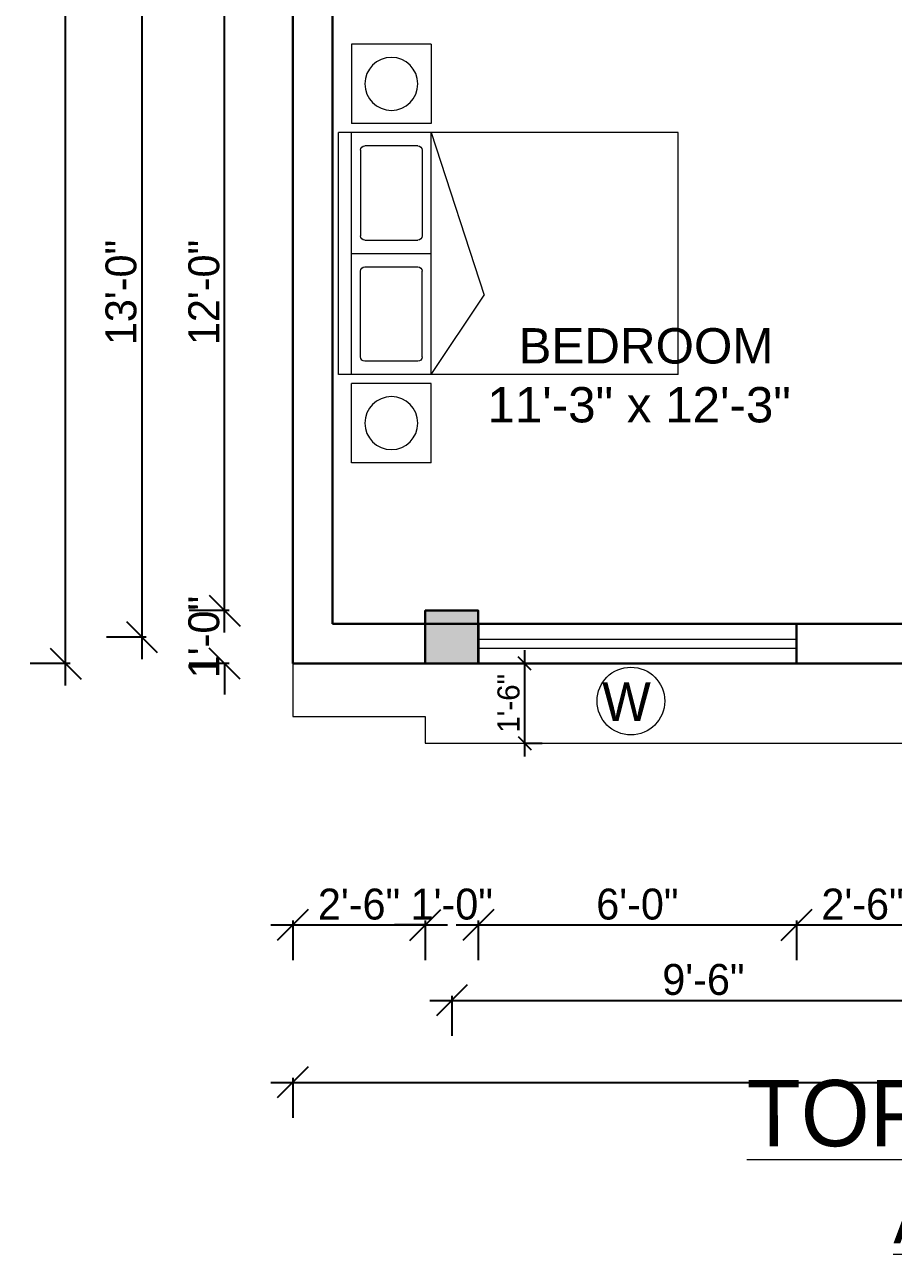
# Model space of a CAD drawing. Header units: inches. Extents: x 28835 to 36795, y -18828 to -9750.
# Drawn here: x 31262.1 to 31458.9, y -13602.8 to -13323.3 of the extents above; entities that cross this region are included whole.
import ezdxf

# ---------------------------------------------------------------- set-up
doc = ezdxf.new("R2010")
doc.units = ezdxf.units.IN
doc.header["$LTSCALE"] = 12
doc.header["$MEASUREMENT"] = 0
doc.layers.add('06. Text', color=114, linetype='Continuous')
for name, color, linetype, lineweight in [('colum', 250, 'Continuous', 30), ('dim', 85, 'Continuous', 9), ('dimention', 5, 'Continuous', 9), ('Elevation', 114, 'Continuous', 20), ('FURNI', 30, 'Continuous', 9), ('Ha2', 31, 'Continuous', 0), ('Text', 7, 'Continuous', 5), ('Wall', 1, 'Continuous', 30), ('window', 6, 'Continuous', 9)]:
    doc.layers.add(name, color=color, linetype=linetype, lineweight=lineweight)
doc.styles.add('Bijay', font='', dxfattribs={"height": 8})
doc.styles.add('KBS', font='GOTHIC.TTF')
doc.styles.add('Times', font='GOTHIC.TTF')
doc.styles.get('Bijay').set_extended_font_data('Serifa BT')
doc.dimstyles.new('D50', dxfattribs={"dimtxt": 5, "dimasz": 3, "dimexe": 4, "dimexo": 12, "dimgap": 1, "dimtad": 1, "dimdec": 0, "dimzin": 3, "dimdsep": 46, "dimlunit": 4, "dimtxsty": 'Times', "dimblk": 'OBLIQUE', "dimcen": 0, "dimdle": 3, "dimaunit": 1, "dimadec": 3, "dimazin": 0, "dimtfac": 1, "dimtdec": 0, "dimtix": 1, "dimtofl": 0, "dimtmove": 1, "dimatfit": 0, "dimldrblk": 'OBLIQUE', "dimfxl": 12, "dimfxlon": 1, "dimtolj": 1, "dimtzin": 0, "dimarcsym": 0})
doc.dimstyles.new('D75', dxfattribs={"dimtxt": 7, "dimasz": 7, "dimexe": 8, "dimexo": 24, "dimgap": 1, "dimtad": 1, "dimdec": 1, "dimzin": 3, "dimdsep": 46, "dimlunit": 4, "dimtxsty": 'Times', "dimblk": 'OBLIQUE', "dimcen": 0, "dimdle": 5, "dimaunit": 1, "dimadec": 3, "dimazin": 0, "dimtfac": 1, "dimtdec": 1, "dimtix": 1, "dimtofl": 0, "dimtmove": 1, "dimatfit": 0, "dimldrblk": 'OBLIQUE', "dimfxl": 1, "dimfxlon": 1, "dimtolj": 1, "dimtzin": 0, "dimarcsym": 0})

# ---------------------------------------------------------------- blocks, each defined once
blk = doc.blocks.new('A$C32C64459')
at = {"ltscale": 0.5}
for p, q in [((-21, 74.8), (-21, 56.8)), ((-21, 74.8), (-3, 74.8)), ((-3, 74.8), (-3, 56.8)), ((-21, 56.8), (-3, 56.8)), ((-77, 54.8), (-3, 54.8)), ((-77, 0), (-77, 54.8)), ((-21, 54.8), (-33, 18)), ((-21, 0), (-21, 54.8)), ((-3, 0), (-3, 54.8)), ((-3, 54.8), (0, 54.8)), ((0, 0), (0, 54.8)), ((-19, 50.8), (-19, 31.4)), ((-18, 51.8), (-6, 51.8)), ((-5, 50.8), (-5, 31.4)), ((-6, 30.4), (-18, 30.4)), ((-3, 27.4), (-21, 27.4)), ((-19, 4), (-19, 23.4)), ((-6, 24.4), (-18, 24.4)), ((-5, 4), (-5, 23.4)), ((-21, 0), (-33, 18)), ((-18, 3), (-6, 3)), ((-77, 0), (-3, 0)), ((-3, 0), (0, 0)), ((-21, -20), (-21, -2)), ((-21, -2), (-3, -2)), ((-3, -20), (-3, -2)), ((-21, -20), (-3, -20))]:
    blk.add_line(p, q, dxfattribs=at)
for centre in [(-12, 65.8), (-12, -11)]:
    blk.add_circle(centre, 6, dxfattribs=at)
for centre, start, end in [((-18, 50.8), 90, 180), ((-6, 50.8), 0, 90), ((-18, 31.4), 180, 270), ((-6, 31.4), 270, 0), ((-18, 23.4), 90, 180), ((-6, 23.4), 0, 90), ((-18, 4), 180, 270), ((-6, 4), 270, 0)]:
    blk.add_arc(centre, 1, start, end, dxfattribs=at)
blk = doc.blocks.new('_Oblique')
at = {"color": 0, "linetype": 'ByBlock', "lineweight": -2}
blk.add_line((-0.5, -0.5), (0.5, 0.5), dxfattribs=at)
blk = doc.blocks.new('*D759')
at = {"layer": 'Defpoints', "color": 0, "ltscale": 12, "transparency": 16777216}
for p in [(31322.86, -13467.91), (31352.88, -13467.91), (31352.88, -13527.07)]:
    blk.add_point(p, dxfattribs=at)
at = {"layer": 'dimention', "color": 0, "lineweight": -2, "ltscale": 12, "transparency": 16777216}
for p, q in [((31322.86, -13526.07), (31322.86, -13535.07)), ((31352.88, -13526.07), (31352.88, -13535.07)), ((31317.86, -13527.07), (31357.88, -13527.07))]:
    blk.add_line(p, q, dxfattribs=at)
at = {"layer": 'dimention', "color": 0, "lineweight": -2, "ltscale": 12, "transparency": 16777216, "xscale": 7, "yscale": 7, "zscale": 7, "rotation": 180}
blk.add_blockref('_Oblique', (31322.86, -13527.07), dxfattribs=at)
at = {"layer": 'dimention', "color": 0, "lineweight": -2, "ltscale": 12, "transparency": 16777216, "xscale": 7, "yscale": 7, "zscale": 7}
blk.add_blockref('_Oblique', (31352.88, -13527.07), dxfattribs=at)
at = {"layer": 'dimention', "color": 0, "ltscale": 12, "transparency": 16777216, "insert": (31337.87, -13522.4), "char_height": 7, "attachment_point": 5, "style": 'Times'}
blk.add_mtext('\\A1;2\'-6"', dxfattribs=at)
blk = doc.blocks.new('*D760')
at = {"layer": 'Defpoints', "color": 0, "ltscale": 12, "transparency": 16777216}
for p in [(31352.88, -13467.91), (31364.88, -13467.91), (31364.88, -13527.07)]:
    blk.add_point(p, dxfattribs=at)
at = {"layer": 'dimention', "color": 0, "lineweight": -2, "ltscale": 12, "transparency": 16777216}
for p, q in [((31352.88, -13526.07), (31352.88, -13535.07)), ((31364.88, -13526.07), (31364.88, -13535.07)), ((31352.88, -13527.07), (31345.88, -13527.07)), ((31364.88, -13527.07), (31371.88, -13527.07))]:
    blk.add_line(p, q, dxfattribs=at)
at = {"layer": 'dimention', "color": 0, "lineweight": -2, "ltscale": 12, "transparency": 16777216, "xscale": 7, "yscale": 7, "zscale": 7}
blk.add_blockref('_Oblique', (31352.88, -13527.07), dxfattribs=at)
at = {"layer": 'dimention', "color": 0, "lineweight": -2, "ltscale": 12, "transparency": 16777216, "xscale": 7, "yscale": 7, "zscale": 7, "rotation": 180}
blk.add_blockref('_Oblique', (31364.88, -13527.07), dxfattribs=at)
at = {"layer": 'dimention', "color": 0, "ltscale": 12, "transparency": 16777216, "insert": (31358.88, -13522.4), "char_height": 7, "attachment_point": 5, "style": 'Times'}
blk.add_mtext('\\A1;1\'-0"', dxfattribs=at)
blk = doc.blocks.new('*D761')
at = {"layer": 'Defpoints', "color": 0, "ltscale": 12, "transparency": 16777216}
for p in [(31364.88, -13467.91), (31436.96, -13467.91), (31436.96, -13527.07)]:
    blk.add_point(p, dxfattribs=at)
at = {"layer": 'dimention', "color": 0, "lineweight": -2, "ltscale": 12, "transparency": 16777216}
for p, q in [((31364.88, -13526.07), (31364.88, -13535.07)), ((31436.96, -13526.07), (31436.96, -13535.07)), ((31359.88, -13527.07), (31441.96, -13527.07))]:
    blk.add_line(p, q, dxfattribs=at)
at = {"layer": 'dimention', "color": 0, "lineweight": -2, "ltscale": 12, "transparency": 16777216, "xscale": 7, "yscale": 7, "zscale": 7, "rotation": 180}
blk.add_blockref('_Oblique', (31364.88, -13527.07), dxfattribs=at)
at = {"layer": 'dimention', "color": 0, "lineweight": -2, "ltscale": 12, "transparency": 16777216, "xscale": 7, "yscale": 7, "zscale": 7}
blk.add_blockref('_Oblique', (31436.96, -13527.07), dxfattribs=at)
at = {"layer": 'dimention', "color": 0, "ltscale": 12, "transparency": 16777216, "insert": (31400.92, -13522.4), "char_height": 7, "attachment_point": 5, "style": 'Times'}
blk.add_mtext('\\A1;6\'-0"', dxfattribs=at)
blk = doc.blocks.new('*D762')
at = {"layer": 'Defpoints', "color": 0, "ltscale": 12, "transparency": 16777216}
for p in [(31436.96, -13467.91), (31466.88, -13467.91), (31466.88, -13527.07)]:
    blk.add_point(p, dxfattribs=at)
at = {"layer": 'dimention', "color": 0, "lineweight": -2, "ltscale": 12, "transparency": 16777216}
for p, q in [((31436.96, -13526.07), (31436.96, -13535.07)), ((31466.88, -13526.07), (31466.88, -13535.07)), ((31431.96, -13527.07), (31471.88, -13527.07))]:
    blk.add_line(p, q, dxfattribs=at)
at = {"layer": 'dimention', "color": 0, "lineweight": -2, "ltscale": 12, "transparency": 16777216, "xscale": 7, "yscale": 7, "zscale": 7, "rotation": 180}
blk.add_blockref('_Oblique', (31436.96, -13527.07), dxfattribs=at)
at = {"layer": 'dimention', "color": 0, "lineweight": -2, "ltscale": 12, "transparency": 16777216, "xscale": 7, "yscale": 7, "zscale": 7}
blk.add_blockref('_Oblique', (31466.88, -13527.07), dxfattribs=at)
at = {"layer": 'dimention', "color": 0, "ltscale": 12, "transparency": 16777216, "insert": (31451.92, -13522.4), "char_height": 7, "attachment_point": 5, "style": 'Times'}
blk.add_mtext('\\A1;2\'-6"', dxfattribs=at)
blk = doc.blocks.new('*D769')
at = {"layer": 'Defpoints', "color": 0, "ltscale": 12, "transparency": 16777216}
for p in [(31358.88, -13467.91), (31472.88, -13467.91), (31472.88, -13544.14)]:
    blk.add_point(p, dxfattribs=at)
at = {"layer": 'dimention', "color": 0, "lineweight": -2, "ltscale": 12, "transparency": 16777216}
for p, q in [((31353.88, -13544.14), (31477.88, -13544.14)), ((31358.88, -13543.14), (31358.88, -13552.14)), ((31472.88, -13543.14), (31472.88, -13552.14))]:
    blk.add_line(p, q, dxfattribs=at)
at = {"layer": 'dimention', "color": 0, "lineweight": -2, "ltscale": 12, "transparency": 16777216, "xscale": 7, "yscale": 7, "zscale": 7, "rotation": 180}
blk.add_blockref('_Oblique', (31358.88, -13544.14), dxfattribs=at)
at = {"layer": 'dimention', "color": 0, "lineweight": -2, "ltscale": 12, "transparency": 16777216, "xscale": 7, "yscale": 7, "zscale": 7}
blk.add_blockref('_Oblique', (31472.88, -13544.14), dxfattribs=at)
at = {"layer": 'dimention', "color": 0, "ltscale": 12, "transparency": 16777216, "insert": (31415.88, -13539.46), "char_height": 7, "attachment_point": 5, "style": 'Times'}
blk.add_mtext('\\A1;9\'-6"', dxfattribs=at)
blk = doc.blocks.new('*D772')
at = {"layer": 'Defpoints', "color": 0, "ltscale": 12, "transparency": 16777216}
for p in [(31736.88, -13311.91), (31322.86, -13467.91), (31736.88, -13562.72)]:
    blk.add_point(p, dxfattribs=at)
at = {"layer": 'dimention', "color": 0, "lineweight": -2, "ltscale": 12, "transparency": 16777216}
for p, q in [((31322.86, -13561.72), (31322.86, -13570.72)), ((31736.88, -13561.72), (31736.88, -13570.72)), ((31317.86, -13562.72), (31741.88, -13562.72))]:
    blk.add_line(p, q, dxfattribs=at)
at = {"layer": 'dimention', "color": 0, "lineweight": -2, "ltscale": 12, "transparency": 16777216, "xscale": 7, "yscale": 7, "zscale": 7, "rotation": 180}
blk.add_blockref('_Oblique', (31322.86, -13562.72), dxfattribs=at)
at = {"layer": 'dimention', "color": 0, "lineweight": -2, "ltscale": 12, "transparency": 16777216, "xscale": 7, "yscale": 7, "zscale": 7}
blk.add_blockref('_Oblique', (31736.88, -13562.72), dxfattribs=at)
at = {"layer": 'dimention', "color": 0, "ltscale": 12, "transparency": 16777216, "insert": (31529.87, -13558.04), "char_height": 7, "attachment_point": 5, "style": 'Times'}
blk.add_mtext('\\A1;34\'-6"', dxfattribs=at)
blk = doc.blocks.new('*D773')
at = {"layer": 'Defpoints', "color": 0, "ltscale": 12, "transparency": 16777216}
for p in [(31307.42, -13455.91), (31352.88, -13455.91), (31352.88, -13467.91)]:
    blk.add_point(p, dxfattribs=at)
at = {"layer": 'dimention', "color": 0, "lineweight": -2, "ltscale": 12, "transparency": 16777216}
for p, q in [((31307.42, -13455.91), (31307.42, -13448.91)), ((31308.42, -13455.91), (31299.42, -13455.91)), ((31308.42, -13467.91), (31299.42, -13467.91)), ((31307.42, -13467.91), (31307.42, -13474.91))]:
    blk.add_line(p, q, dxfattribs=at)
at = {"layer": 'dimention', "color": 0, "lineweight": -2, "ltscale": 12, "transparency": 16777216, "xscale": 7, "yscale": 7, "zscale": 7}
for p, rotation in [((31307.42, -13455.91), 270), ((31307.42, -13467.91), 90)]:
    blk.add_blockref('_Oblique', p, dxfattribs=dict(at, rotation=rotation))
at = {"layer": 'dimention', "color": 0, "ltscale": 12, "transparency": 16777216, "insert": (31302.75, -13461.91), "char_height": 7, "attachment_point": 5, "rotation": 90, "style": 'Times'}
blk.add_mtext('\\A1;1\'-0"', dxfattribs=at)
blk = doc.blocks.new('*D774')
at = {"layer": 'Defpoints', "color": 0, "ltscale": 12, "transparency": 16777216}
for p in [(31307.42, -13311.91), (31352.88, -13311.91), (31352.88, -13455.91)]:
    blk.add_point(p, dxfattribs=at)
at = {"layer": 'dimention', "color": 0, "lineweight": -2, "ltscale": 12, "transparency": 16777216}
for p, q in [((31307.42, -13460.91), (31307.42, -13306.91)), ((31308.42, -13311.91), (31299.42, -13311.91)), ((31308.42, -13455.91), (31299.42, -13455.91))]:
    blk.add_line(p, q, dxfattribs=at)
at = {"layer": 'dimention', "color": 0, "lineweight": -2, "ltscale": 12, "transparency": 16777216, "xscale": 7, "yscale": 7, "zscale": 7}
for p, rotation in [((31307.42, -13311.91), 90), ((31307.42, -13455.91), 270)]:
    blk.add_blockref('_Oblique', p, dxfattribs=dict(at, rotation=rotation))
at = {"layer": 'dimention', "color": 0, "ltscale": 12, "transparency": 16777216, "insert": (31302.75, -13383.91), "char_height": 7, "attachment_point": 5, "rotation": 90, "style": 'Times'}
blk.add_mtext('\\A1;12\'-0"', dxfattribs=at)
blk = doc.blocks.new('*D781')
at = {"layer": 'Defpoints', "color": 0, "ltscale": 12, "transparency": 16777216}
for p in [(31352.88, -13305.91), (31288.66, -13461.91), (31352.88, -13461.91)]:
    blk.add_point(p, dxfattribs=at)
at = {"layer": 'dimention', "color": 0, "lineweight": -2, "ltscale": 12, "transparency": 16777216}
for p, q in [((31288.66, -13300.91), (31288.66, -13466.91)), ((31289.66, -13305.91), (31280.66, -13305.91)), ((31289.66, -13461.91), (31280.66, -13461.91))]:
    blk.add_line(p, q, dxfattribs=at)
at = {"layer": 'dimention', "color": 0, "lineweight": -2, "ltscale": 12, "transparency": 16777216, "xscale": 7, "yscale": 7, "zscale": 7}
for p, rotation in [((31288.66, -13305.91), 90), ((31288.66, -13461.91), 270)]:
    blk.add_blockref('_Oblique', p, dxfattribs=dict(at, rotation=rotation))
at = {"layer": 'dimention', "color": 0, "ltscale": 12, "transparency": 16777216, "insert": (31283.98, -13383.91), "char_height": 7, "attachment_point": 5, "rotation": 90, "style": 'Times'}
blk.add_mtext('\\A1;13\'-0"', dxfattribs=at)
blk = doc.blocks.new('*D782')
at = {"layer": 'Defpoints', "color": 0, "ltscale": 12, "transparency": 16777216}
for p in [(31271.4, -13122.91), (31352.88, -13122.91), (31352.88, -13467.91)]:
    blk.add_point(p, dxfattribs=at)
at = {"layer": 'dimention', "color": 0, "lineweight": -2, "ltscale": 12, "transparency": 16777216}
for p, q in [((31271.4, -13472.91), (31271.4, -13117.91)), ((31272.4, -13122.91), (31263.4, -13122.91)), ((31272.4, -13467.91), (31263.4, -13467.91))]:
    blk.add_line(p, q, dxfattribs=at)
at = {"layer": 'dimention', "color": 0, "lineweight": -2, "ltscale": 12, "transparency": 16777216, "xscale": 7, "yscale": 7, "zscale": 7}
for p, rotation in [((31271.4, -13122.91), 90), ((31271.4, -13467.91), 270)]:
    blk.add_blockref('_Oblique', p, dxfattribs=dict(at, rotation=rotation))
at = {"layer": 'dimention', "color": 0, "ltscale": 12, "transparency": 16777216, "insert": (31266.72, -13295.41), "char_height": 7, "attachment_point": 5, "rotation": 90, "style": 'Times'}
blk.add_mtext('\\A1;28\'-9"', dxfattribs=at)
blk = doc.blocks.new('*D810')
at = {"layer": 'Defpoints', "color": 0, "ltscale": 12, "transparency": 16777216}
for p in [(31364.96, -13467.91), (31364.96, -13485.91), (31375.38, -13485.91)]:
    blk.add_point(p, dxfattribs=at)
at = {"layer": 'dim', "color": 0, "lineweight": -2, "ltscale": 12, "transparency": 16777216}
for p, q in [((31375.38, -13464.91), (31375.38, -13488.91)), ((31375.38, -13467.91), (31379.38, -13467.91)), ((31375.38, -13485.91), (31379.38, -13485.91))]:
    blk.add_line(p, q, dxfattribs=at)
at = {"layer": 'dim', "color": 0, "lineweight": -2, "ltscale": 12, "transparency": 16777216, "xscale": 3, "yscale": 3, "zscale": 3}
for p, rotation in [((31375.38, -13467.91), 90), ((31375.38, -13485.91), 270)]:
    blk.add_blockref('_Oblique', p, dxfattribs=dict(at, rotation=rotation))
at = {"layer": 'dim', "color": 0, "ltscale": 12, "transparency": 16777216, "insert": (31371.75, -13476.91), "char_height": 5, "attachment_point": 5, "rotation": 90, "style": 'Times'}
blk.add_mtext('\\A1;1\'-6"', dxfattribs=at)

msp = doc.modelspace()

# ---------------------------------------------------------------- hatches: boundary and pattern name
at = {"layer": 'Ha2'}
msp.add_hatch(color=256, dxfattribs=at).paths.add_polyline_path([(31364.88, -13467.91), (31364.88, -13455.91), (31352.88, -13455.91), (31352.88, -13467.91)])

# ---------------------------------------------------------------- linework, layer by layer
at = {"layer": 'colum'}
msp.add_lwpolyline([(31364.88, -13467.91), (31364.88, -13455.91), (31352.88, -13455.91), (31352.88, -13467.91)], close=True, dxfattribs=at)
at = {"layer": 'Elevation', "flags": 128}
for points in [[(31322.86, -13241.41), (31322.86, -13467.91)], [(31322.86, -13467.91), (31322.86, -13479.91), (31352.88, -13479.91), (31352.88, -13485.91), (31595.88, -13485.91)]]:
    msp.add_lwpolyline(points, dxfattribs=at)
at = {"layer": 'Text'}
msp.add_circle((31399.44, -13476.4), 7.67, dxfattribs=at)
at = {"layer": 'Wall'}
for p, q in [((31322.86, -13467.91), (31322.86, -13241.41)), ((31331.86, -13458.91), (31331.86, -13241.41)), ((31466.88, -13458.91), (31331.86, -13458.91)), ((31478.88, -13467.91), (31322.86, -13467.91))]:
    msp.add_line(p, q, dxfattribs=at)
at = {"layer": 'Wall', "ltscale": 12}
for p, q in [((31364.96, -13458.91), (31364.96, -13467.91)), ((31436.96, -13458.91), (31436.96, -13467.91))]:
    msp.add_line(p, q, dxfattribs=at)
at = {"layer": 'window', "ltscale": 12}
for p, q in [((31364.96, -13462.41), (31436.96, -13462.41)), ((31364.96, -13464.41), (31436.96, -13464.41))]:
    msp.add_line(p, q, dxfattribs=at)

# ---------------------------------------------------------------- block references
at = {"layer": 'FURNI', "ltscale": 0.5, "xscale": -1}
msp.add_blockref('A$C32C64459', (31333.19, -13402.49), dxfattribs=at)

# ---------------------------------------------------------------- texts
at = {"layer": '06. Text', "ltscale": 0.3, "insert": (31401.31, -13402.71), "char_height": 8, "width": 105.1644, "attachment_point": 5, "style": 'Bijay'}
msp.add_mtext('{\\fArial|b0|i0|c0|p34; BEDROOM\\P11\'-3" x 12\'-3"}', dxfattribs=at)
at = {"layer": 'Text', "insert": (31403.97, -13476.5), "char_height": 8.75, "attachment_point": 6, "style": 'KBS'}
msp.add_mtext('W', dxfattribs=at)
at = {"layer": 'Text', "insert": (31512.62, -13582.46), "char_height": 15, "attachment_point": 5, "rotation": 0.0224}
msp.add_mtext('{\\fCentury Gothic|b0|i0|c0|p34;\\LTOP FLOOR PLAN\\P\\H0.8x;Area=701 Sq.ft}', dxfattribs=at)

# ---------------------------------------------------------------- dimensions: what is measured, and where the dimension line sits
at = {"layer": 'dim', "ltscale": 12}
dim = msp.add_linear_dim(base=(31375.38, -13485.91), p1=(31364.96, -13467.91), p2=(31364.96, -13485.91), angle=90, dimstyle='D50', dxfattribs=at)
dim.commit()
dim.dimension.update_dxf_attribs({"geometry": '*D810', "text_midpoint": (31371.75, -13476.91)})
at = {"layer": 'dimention', "ltscale": 12}
for base, p1, p2, picture, middle in [((31271.4, -13122.91), (31352.88, -13467.91), (31352.88, -13122.91), '*D782', (31266.72, -13295.41)), ((31288.66, -13461.91), (31352.88, -13305.91), (31352.88, -13461.91), '*D781', (31283.98, -13383.91)), ((31307.42, -13311.91), (31352.88, -13455.91), (31352.88, -13311.91), '*D774', (31302.75, -13383.91)), ((31307.42, -13455.91), (31352.88, -13467.91), (31352.88, -13455.91), '*D773', (31302.75, -13461.91))]:
    dim = msp.add_linear_dim(base=base, p1=p1, p2=p2, angle=90, dimstyle='D75', dxfattribs=at)
    dim.commit()
    dim.dimension.update_dxf_attribs({"geometry": picture, "text_midpoint": middle})
for base, p1, p2, picture, middle in [((31736.88, -13562.72), (31322.86, -13467.91), (31736.88, -13311.91), '*D772', (31529.87, -13558.04)), ((31352.88, -13527.07), (31322.86, -13467.91), (31352.88, -13467.91), '*D759', (31337.87, -13522.4)), ((31364.88, -13527.07), (31352.88, -13467.91), (31364.88, -13467.91), '*D760', (31358.88, -13522.4)), ((31472.88, -13544.14), (31358.88, -13467.91), (31472.88, -13467.91), '*D769', (31415.88, -13539.46)), ((31436.96, -13527.07), (31364.88, -13467.91), (31436.96, -13467.91), '*D761', (31400.92, -13522.4)), ((31466.88, -13527.07), (31436.96, -13467.91), (31466.88, -13467.91), '*D762', (31451.92, -13522.4))]:
    dim = msp.add_linear_dim(base=base, p1=p1, p2=p2, dimstyle='D75', dxfattribs=at)
    dim.commit()
    dim.dimension.update_dxf_attribs({"geometry": picture, "text_midpoint": middle})

doc.saveas('drawing.dxf')
